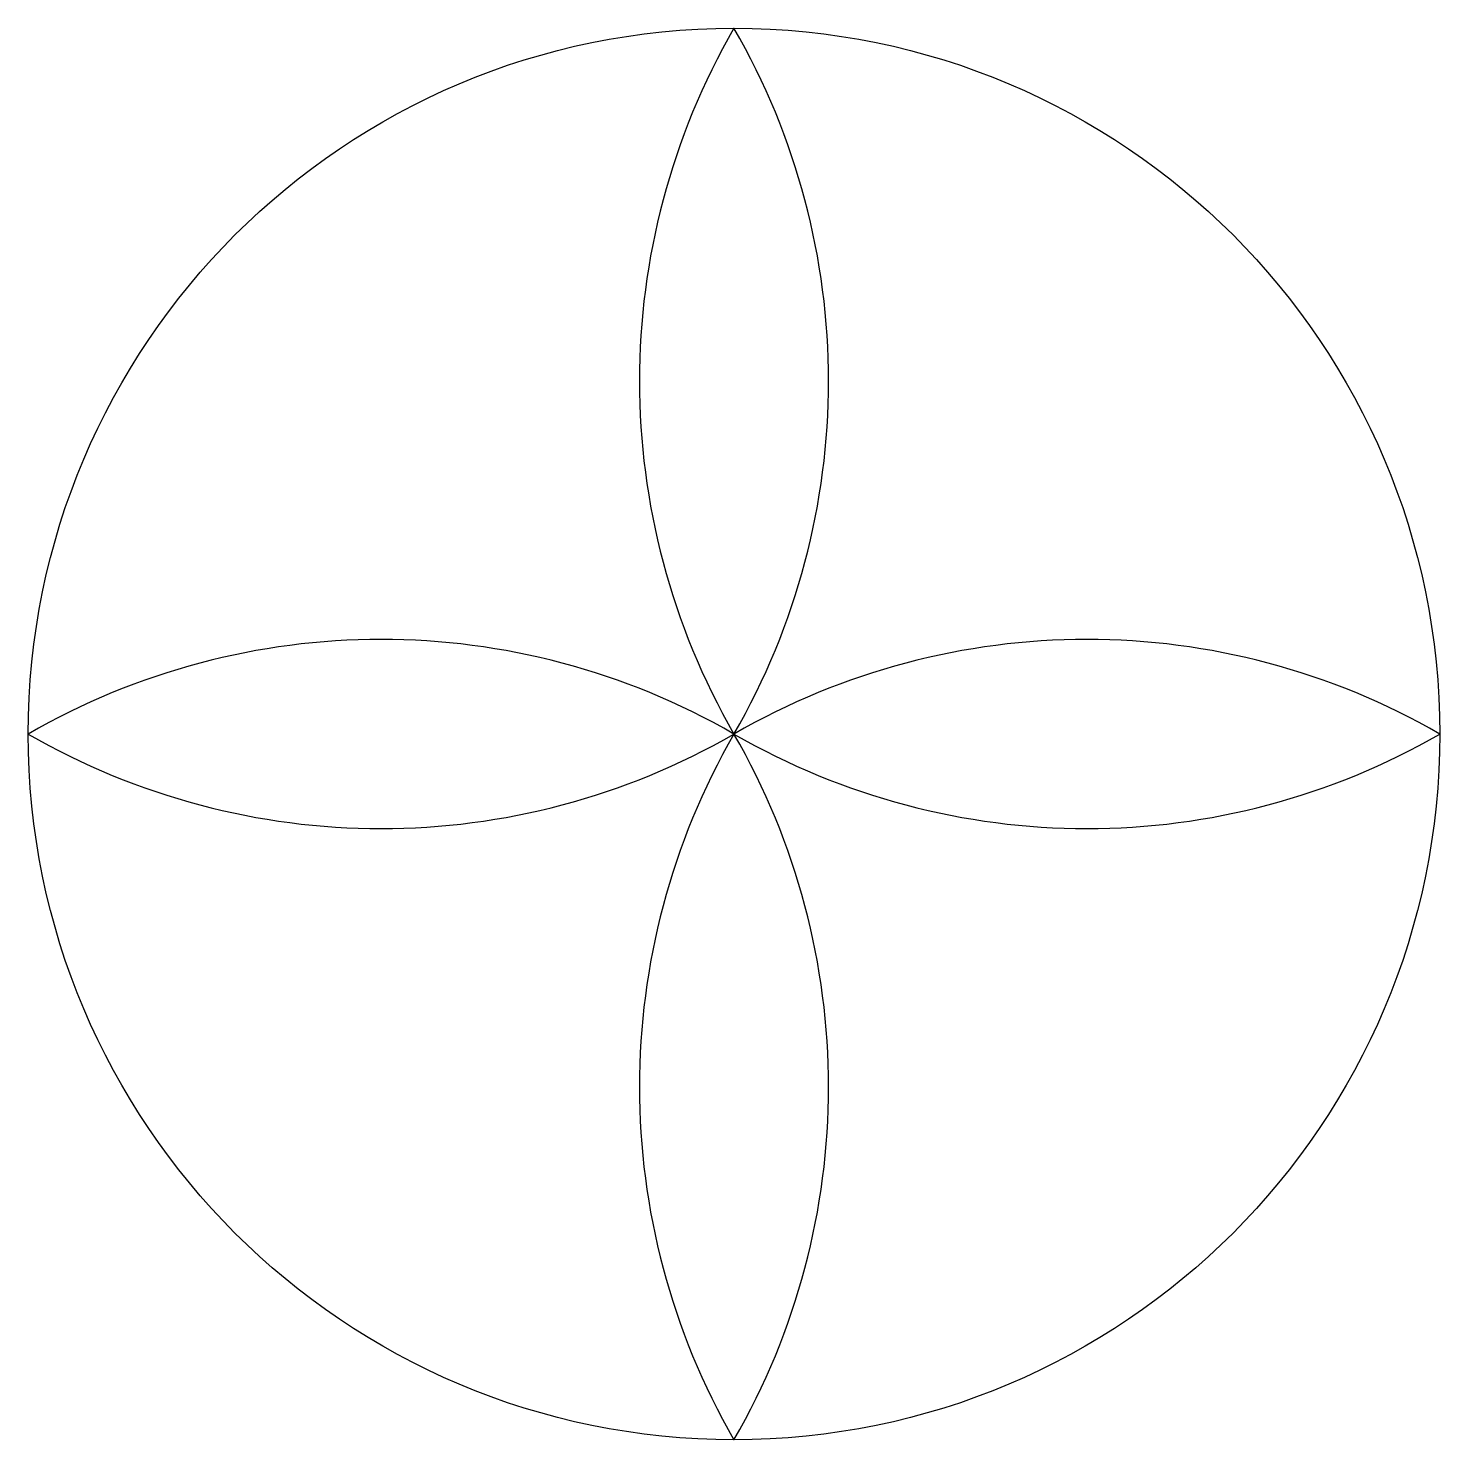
# Model space of a CAD drawing. Header units: millimetres. Extents: x 3403.3 to 3483.3, y 1829.7 to 1909.7.
import ezdxf

# ---------------------------------------------------------------- set-up
doc = ezdxf.new("R2010")
doc.units = ezdxf.units.MM

# ---------------------------------------------------------------- blocks, each defined once
blk = doc.blocks.new('*U3')
for centre, start, end in [((-34.641, 0), 330, 30), ((34.641, 0), 150, 210)]:
    blk.add_arc(centre, 40, start, end)
blk = doc.blocks.new('*U4')
at = {"color": 0, "linetype": 'ByBlock', "lineweight": -2, "transparency": 16777216}
blk.add_blockref('*U3', (3443.28, 1889.745), dxfattribs=at)
for p, rotation in [((3423.28, 1869.745), 90), ((3463.28, 1869.745), 270), ((3443.28, 1849.745), 180)]:
    blk.add_blockref('*U3', p, dxfattribs=dict(at, rotation=rotation))

msp = doc.modelspace()

# ---------------------------------------------------------------- linework, layer by layer
msp.add_circle((3443.28, 1869.745), 40)

# ---------------------------------------------------------------- block references
msp.add_blockref('*U4', (0, 0))

doc.saveas('drawing.dxf')
